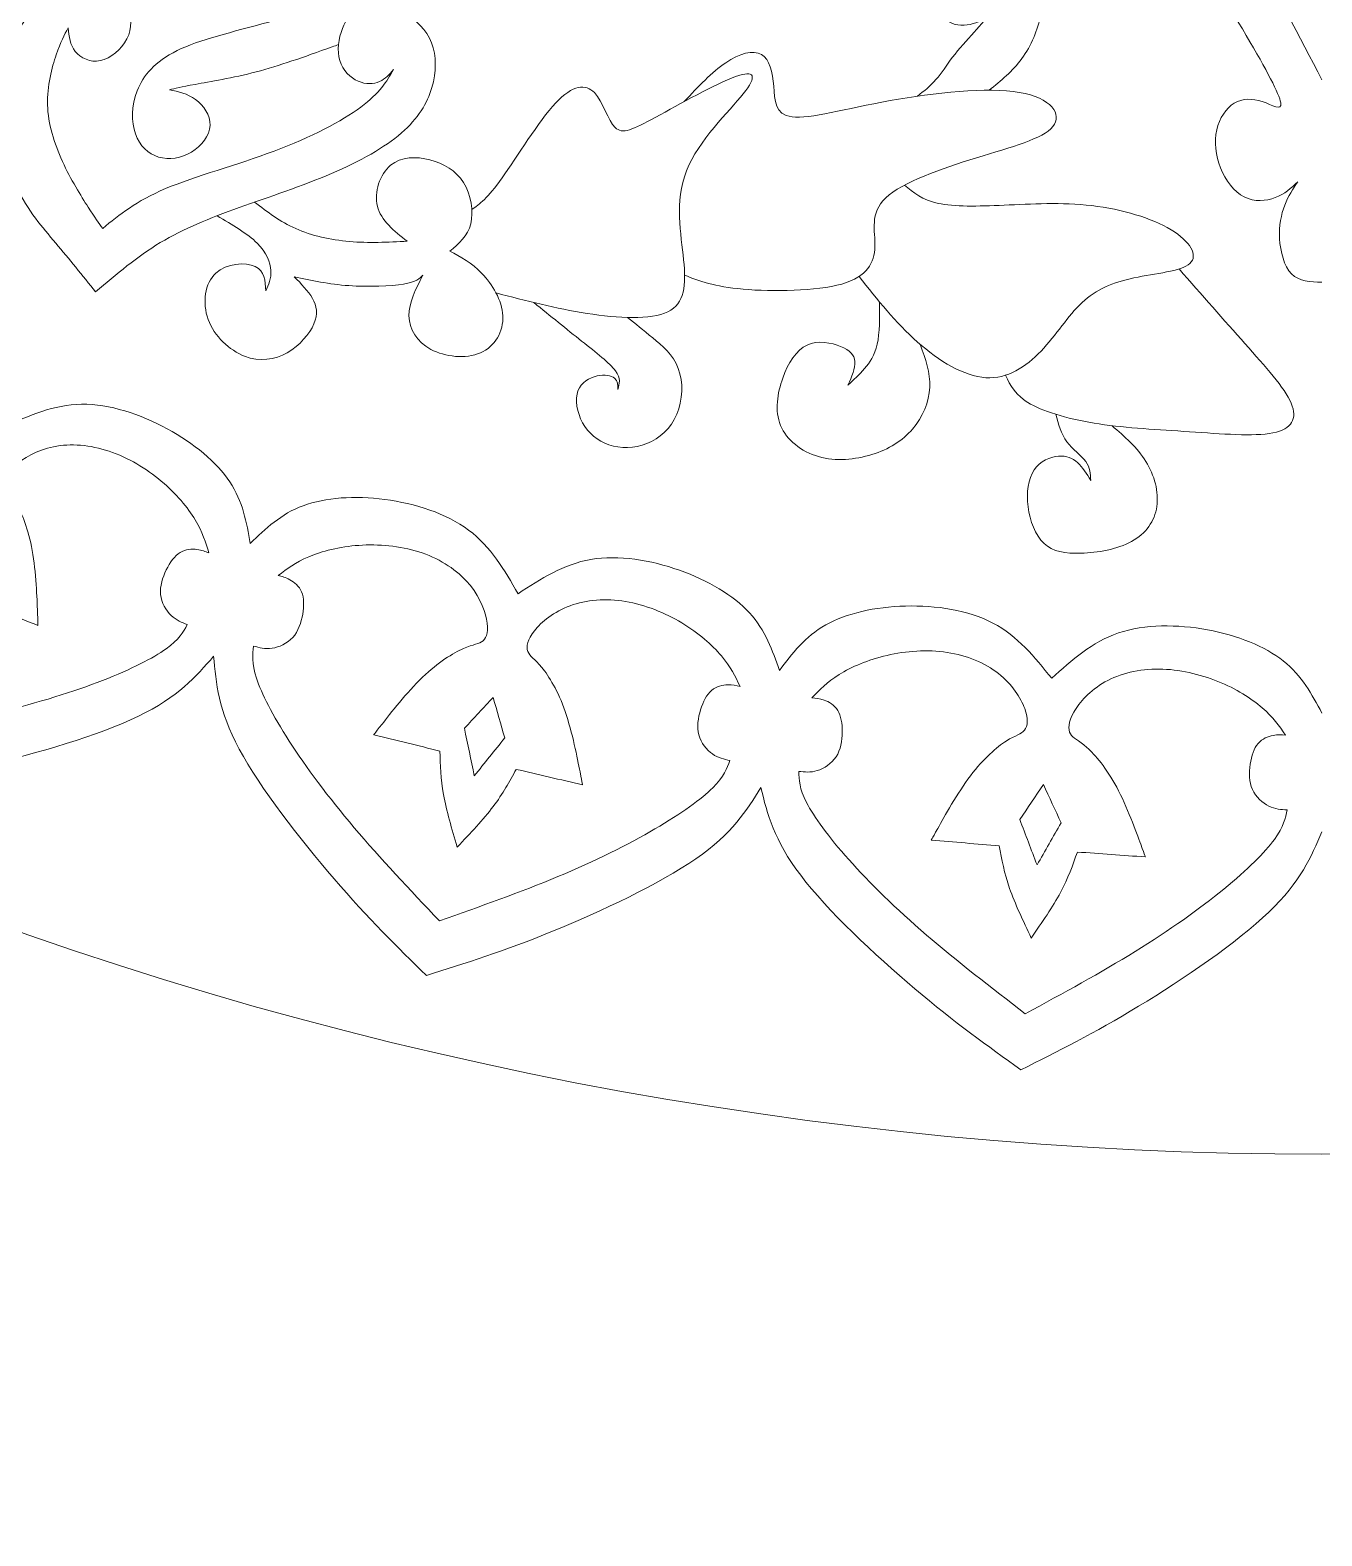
# Model space of a CAD drawing. Header units: millimetres. Extents: x -49.7 to 16.7, y -35.8 to 30.6.
# Drawn here: x -26.46 to -16.46, y -35.79 to -24.14 of the extents above; entities that cross this region are included whole.
import ezdxf

# ---------------------------------------------------------------- set-up
doc = ezdxf.new("R2010")
doc.units = ezdxf.units.MM
doc.header["$MEASUREMENT"] = 0
doc.layers.add('Layer 1', color=7, linetype='Continuous')

msp = doc.modelspace()

# ---------------------------------------------------------------- linework, layer by layer
at = {"layer": 'Layer 1', "lineweight": 9}
for points, knots in [([(4.9302, 18.8028), (-6.8815, 30.6145), (-26.0394, 30.6145), (-37.8511, 18.8028), (-37.8511, 18.8028), (-49.6628, 6.991), (-49.6628, -12.1668), (-37.8511, -23.9785), (-37.8511, -23.9785), (-26.0394, -35.7903), (-6.8815, -35.7903), (4.9302, -23.9785), (4.9302, -23.9785), (16.7419, -12.1668), (16.7419, 6.991), (4.9302, 18.8028)], [0, 0, 0, 0, 0.2, 0.2, 0.2, 0.2, 0.4, 0.4, 0.4, 0.4, 0.6, 0.6, 0.6, 0.6, 1, 1, 1, 1]), ([(-16.4605, -24.5245), (-16.6324, -24.1886), (-16.8043, -23.8528), (-17.0984, -23.4292), (-17.0984, -23.4292), (-17.2579, -23.1994), (-17.4534, -22.9438), (-17.7087, -22.6669)], [0, 0, 0, 0, 0.3333333, 0.3333333, 0.3333333, 0.3333333, 1, 1, 1, 1]), ([(-16.4605, -26.0911), (-16.5484, -26.0874), (-16.6363, -26.084), (-16.6949, -26.0255), (-16.6949, -26.0255), (-16.7534, -25.9671), (-16.7827, -25.8539), (-16.7881, -25.7535), (-16.7881, -25.7535), (-16.7936, -25.6531), (-16.7754, -25.5654), (-16.748, -25.4942), (-16.748, -25.4942), (-16.7206, -25.423), (-16.6841, -25.3682), (-16.6476, -25.3134), (-16.6476, -25.3134), (-16.6987, -25.3609), (-16.7498, -25.4084), (-16.821, -25.4358), (-16.821, -25.4358), (-16.8922, -25.4632), (-16.9835, -25.4705), (-17.062, -25.4303), (-17.062, -25.4303), (-17.1406, -25.3901), (-17.2063, -25.3025), (-17.2446, -25.2058), (-17.2446, -25.2058), (-17.283, -25.1089), (-17.2939, -25.0031), (-17.2739, -24.9118), (-17.2739, -24.9118), (-17.2537, -24.8205), (-17.2026, -24.7438), (-17.1387, -24.7055), (-17.1387, -24.7055), (-17.0748, -24.6671), (-16.9981, -24.6671), (-16.9214, -24.6927), (-16.9214, -24.6927), (-16.8447, -24.7182), (-16.7681, -24.7694), (-16.779, -24.7018), (-16.779, -24.7018), (-16.79, -24.6342), (-16.8886, -24.448), (-17.0456, -24.1814), (-17.0456, -24.1814), (-17.2026, -23.9148), (-17.4181, -23.5679), (-17.65, -23.2484), (-17.65, -23.2484), (-17.7467, -23.1151), (-17.8463, -22.9865), (-17.9623, -22.8553)], [0, 0, 0, 0, 0.0666667, 0.0666667, 0.0666667, 0.0666667, 0.1333333, 0.1333333, 0.1333333, 0.1333333, 0.2, 0.2, 0.2, 0.2, 0.2666667, 0.2666667, 0.2666667, 0.2666667, 0.3333333, 0.3333333, 0.3333333, 0.3333333, 0.4, 0.4, 0.4, 0.4, 0.4666667, 0.4666667, 0.4666667, 0.4666667, 0.5333333, 0.5333333, 0.5333333, 0.5333333, 0.6, 0.6, 0.6, 0.6, 0.6666667, 0.6666667, 0.6666667, 0.6666667, 0.7333333, 0.7333333, 0.7333333, 0.7333333, 0.8, 0.8, 0.8, 0.8, 0.8666667, 0.8666667, 0.8666667, 0.8666667, 1, 1, 1, 1]), ([(-24.0709, -24.2519), (-24.0871, -24.2577), (-24.1032, -24.2634), (-24.119, -24.2691), (-24.119, -24.2691), (-24.3455, -24.3494), (-24.528, -24.4151), (-24.7088, -24.4626), (-24.7088, -24.4626), (-24.8896, -24.5101), (-25.0685, -24.5393), (-25.1798, -24.5594), (-25.1798, -24.5594), (-25.2913, -24.5795), (-25.3351, -24.5904), (-25.3789, -24.6014), (-25.3789, -24.6014), (-25.3095, -24.616), (-25.2401, -24.6306), (-25.178, -24.6762), (-25.178, -24.6762), (-25.116, -24.7219), (-25.0612, -24.7986), (-25.0649, -24.8771), (-25.0649, -24.8771), (-25.0685, -24.9556), (-25.1306, -25.0359), (-25.2091, -25.0834), (-25.2091, -25.0834), (-25.2876, -25.1309), (-25.3825, -25.1455), (-25.4629, -25.1218), (-25.4629, -25.1218), (-25.5432, -25.098), (-25.609, -25.0359), (-25.6418, -24.9428), (-25.6418, -24.9428), (-25.6747, -24.8497), (-25.6747, -24.7255), (-25.6291, -24.6087), (-25.6291, -24.6087), (-25.5834, -24.4918), (-25.4921, -24.3823), (-25.3205, -24.2983), (-25.3205, -24.2983), (-25.1488, -24.2143), (-24.8969, -24.1559), (-24.6102, -24.0774), (-24.6102, -24.0774), (-24.3235, -23.9988), (-24.0022, -23.9002), (-23.6954, -23.7395), (-23.6954, -23.7395), (-23.4525, -23.6122), (-23.2186, -23.446), (-23.0139, -23.2517)], [0, 0, 0, 0, 0.0666667, 0.0666667, 0.0666667, 0.0666667, 0.1333333, 0.1333333, 0.1333333, 0.1333333, 0.2, 0.2, 0.2, 0.2, 0.2666667, 0.2666667, 0.2666667, 0.2666667, 0.3333333, 0.3333333, 0.3333333, 0.3333333, 0.4, 0.4, 0.4, 0.4, 0.4666667, 0.4666667, 0.4666667, 0.4666667, 0.5333333, 0.5333333, 0.5333333, 0.5333333, 0.6, 0.6, 0.6, 0.6, 0.6666667, 0.6666667, 0.6666667, 0.6666667, 0.7333333, 0.7333333, 0.7333333, 0.7333333, 0.8, 0.8, 0.8, 0.8, 0.8666667, 0.8666667, 0.8666667, 0.8666667, 1, 1, 1, 1]), ([(-19.0361, -24.6049), (-18.9451, -24.5316), (-18.854, -24.4583), (-18.7821, -24.3598), (-18.7821, -24.3598), (-18.7102, -24.2612), (-18.6574, -24.1374), (-18.6374, -24.0209), (-18.6374, -24.0209), (-18.6173, -23.9044), (-18.6301, -23.7951), (-18.6856, -23.7068), (-18.6856, -23.7068), (-18.7411, -23.6185), (-18.8395, -23.5512), (-18.9314, -23.5248), (-18.9314, -23.5248), (-19.0233, -23.4983), (-19.1089, -23.5129), (-19.1936, -23.5475), (-19.1936, -23.5475), (-19.2782, -23.5821), (-19.362, -23.6367), (-19.4029, -23.715), (-19.4029, -23.715), (-19.4439, -23.7933), (-19.4421, -23.8953), (-19.4203, -23.9672), (-19.4203, -23.9672), (-19.3984, -24.039), (-19.3565, -24.081), (-19.2992, -24.0955), (-19.2992, -24.0955), (-19.2418, -24.1101), (-19.169, -24.0973), (-19.1171, -24.0746), (-19.1171, -24.0746), (-19.0652, -24.0518), (-19.0342, -24.019), (-19.0033, -23.9863), (-19.0033, -23.9863), (-19.0506, -24.0409), (-19.098, -24.0955), (-19.1526, -24.1565), (-19.1526, -24.1565), (-19.2072, -24.2175), (-19.2691, -24.2849), (-19.3183, -24.3486), (-19.3183, -24.3486), (-19.3674, -24.4123), (-19.4039, -24.4724), (-19.4471, -24.5221), (-19.4471, -24.5221), (-19.4903, -24.5719), (-19.5403, -24.6113), (-19.5903, -24.6508)], [0, 0, 0, 0, 0.0666667, 0.0666667, 0.0666667, 0.0666667, 0.1333333, 0.1333333, 0.1333333, 0.1333333, 0.2, 0.2, 0.2, 0.2, 0.2666667, 0.2666667, 0.2666667, 0.2666667, 0.3333333, 0.3333333, 0.3333333, 0.3333333, 0.4, 0.4, 0.4, 0.4, 0.4666667, 0.4666667, 0.4666667, 0.4666667, 0.5333333, 0.5333333, 0.5333333, 0.5333333, 0.6, 0.6, 0.6, 0.6, 0.6666667, 0.6666667, 0.6666667, 0.6666667, 0.7333333, 0.7333333, 0.7333333, 0.7333333, 0.8, 0.8, 0.8, 0.8, 0.8666667, 0.8666667, 0.8666667, 0.8666667, 1, 1, 1, 1]), ([(-25.896, -25.674), (-25.7668, -25.5684), (-25.6375, -25.4628), (-25.409, -25.3663), (-25.409, -25.3663), (-25.1806, -25.2698), (-24.8529, -25.1824), (-24.5688, -25.0759), (-24.5688, -25.0759), (-24.2848, -24.9694), (-24.0445, -24.8438), (-23.898, -24.7354), (-23.898, -24.7354), (-23.7514, -24.6271), (-23.6986, -24.5361), (-23.6458, -24.4451), (-23.6458, -24.4451), (-23.6767, -24.4815), (-23.7077, -24.5179), (-23.7532, -24.5379), (-23.7532, -24.5379), (-23.7987, -24.5579), (-23.8588, -24.5616), (-23.9189, -24.5352), (-23.9189, -24.5352), (-23.979, -24.5088), (-24.0391, -24.4523), (-24.0618, -24.3759), (-24.0618, -24.3759), (-24.0846, -24.2994), (-24.07, -24.2029), (-24.0409, -24.1283), (-24.0409, -24.1283), (-24.0118, -24.0537), (-23.968, -24.0008), (-23.8825, -23.9799), (-23.8825, -23.9799), (-23.7969, -23.959), (-23.6695, -23.9699), (-23.5675, -24.0145), (-23.5675, -24.0145), (-23.4656, -24.0591), (-23.3891, -24.1374), (-23.3509, -24.2384), (-23.3509, -24.2384), (-23.3126, -24.3394), (-23.3126, -24.4633), (-23.3481, -24.5843), (-23.3481, -24.5843), (-23.3837, -24.7054), (-23.4546, -24.8238), (-23.5839, -24.9357), (-23.5839, -24.9357), (-23.7132, -25.0477), (-23.9007, -25.1533), (-24.1246, -25.2488), (-24.1246, -25.2488), (-24.3485, -25.3444), (-24.6089, -25.43), (-24.8392, -25.5128), (-24.8392, -25.5128), (-25.0695, -25.5957), (-25.2698, -25.6758), (-25.45, -25.7841), (-25.45, -25.7841), (-25.6302, -25.8924), (-25.7905, -26.029), (-25.9507, -26.1655), (-25.9507, -26.1655), (-26.0526, -26.0381), (-26.1546, -25.9106), (-26.2592, -25.7869), (-26.2592, -25.7869), (-26.3639, -25.6631), (-26.4714, -25.5429), (-26.5642, -25.3499), (-26.5642, -25.3499), (-26.657, -25.1569), (-26.7353, -24.8911), (-26.7199, -24.6435), (-26.7199, -24.6435), (-26.7044, -24.3959), (-26.5952, -24.1665), (-26.455, -24.0154), (-26.455, -24.0154), (-26.3148, -23.8643), (-26.1437, -23.7915), (-26.0071, -23.7915), (-26.0071, -23.7915), (-25.8706, -23.7915), (-25.7686, -23.8643), (-25.7176, -23.9481), (-25.7176, -23.9481), (-25.6667, -24.0318), (-25.6667, -24.1265), (-25.7085, -24.2084), (-25.7085, -24.2084), (-25.7504, -24.2903), (-25.8342, -24.3595), (-25.9133, -24.3759), (-25.9133, -24.3759), (-25.9925, -24.3923), (-26.0672, -24.3558), (-26.1081, -24.3049), (-26.1081, -24.3049), (-26.1491, -24.2539), (-26.1564, -24.1884), (-26.1637, -24.1228), (-26.1637, -24.1228), (-26.1928, -24.1775), (-26.2219, -24.2321), (-26.2556, -24.3305), (-26.2556, -24.3305), (-26.2893, -24.429), (-26.3275, -24.5713), (-26.323, -24.7179), (-26.323, -24.7179), (-26.3184, -24.8644), (-26.2711, -25.0152), (-26.2074, -25.1552), (-26.2074, -25.1552), (-26.1437, -25.2953), (-26.0635, -25.4246), (-26.0089, -25.5092), (-26.0089, -25.5092), (-25.9543, -25.5938), (-25.9252, -25.6339), (-25.896, -25.674)], [0, 0, 0, 0, 0.030303, 0.030303, 0.030303, 0.030303, 0.0606061, 0.0606061, 0.0606061, 0.0606061, 0.0909091, 0.0909091, 0.0909091, 0.0909091, 0.1212121, 0.1212121, 0.1212121, 0.1212121, 0.1515152, 0.1515152, 0.1515152, 0.1515152, 0.1818182, 0.1818182, 0.1818182, 0.1818182, 0.2121212, 0.2121212, 0.2121212, 0.2121212, 0.2424242, 0.2424242, 0.2424242, 0.2424242, 0.2727273, 0.2727273, 0.2727273, 0.2727273, 0.3030303, 0.3030303, 0.3030303, 0.3030303, 0.3333333, 0.3333333, 0.3333333, 0.3333333, 0.3636364, 0.3636364, 0.3636364, 0.3636364, 0.3939394, 0.3939394, 0.3939394, 0.3939394, 0.4242424, 0.4242424, 0.4242424, 0.4242424, 0.4545455, 0.4545455, 0.4545455, 0.4545455, 0.4848485, 0.4848485, 0.4848485, 0.4848485, 0.5151515, 0.5151515, 0.5151515, 0.5151515, 0.5454545, 0.5454545, 0.5454545, 0.5454545, 0.5757576, 0.5757576, 0.5757576, 0.5757576, 0.6060606, 0.6060606, 0.6060606, 0.6060606, 0.6363636, 0.6363636, 0.6363636, 0.6363636, 0.6666667, 0.6666667, 0.6666667, 0.6666667, 0.6969697, 0.6969697, 0.6969697, 0.6969697, 0.7272727, 0.7272727, 0.7272727, 0.7272727, 0.7575758, 0.7575758, 0.7575758, 0.7575758, 0.7878788, 0.7878788, 0.7878788, 0.7878788, 0.8181818, 0.8181818, 0.8181818, 0.8181818, 0.8484848, 0.8484848, 0.8484848, 0.8484848, 0.8787879, 0.8787879, 0.8787879, 0.8787879, 0.9090909, 0.9090909, 0.9090909, 0.9090909, 0.9393939, 0.9393939, 0.9393939, 0.9393939, 1, 1, 1, 1]), ([(-21.3925, -26.0365), (-21.2789, -26.0803), (-21.1652, -26.1242), (-20.9386, -26.1442), (-20.9386, -26.1442), (-20.712, -26.1643), (-20.3723, -26.1607), (-20.1752, -26.1041), (-20.1752, -26.1041), (-19.978, -26.0475), (-19.9232, -25.9379), (-19.9195, -25.8156), (-19.9195, -25.8156), (-19.9159, -25.6932), (-19.9634, -25.5581), (-19.8355, -25.4376), (-19.8355, -25.4376), (-19.7077, -25.3171), (-19.4046, -25.2112), (-19.1326, -25.1272), (-19.1326, -25.1272), (-18.8605, -25.0432), (-18.6195, -24.9812), (-18.5428, -24.8862), (-18.5428, -24.8862), (-18.4661, -24.7913), (-18.5538, -24.6634), (-18.8021, -24.6215), (-18.8021, -24.6215), (-19.0504, -24.5795), (-19.4594, -24.6233), (-19.8027, -24.6853), (-19.8027, -24.6853), (-20.1459, -24.7474), (-20.4235, -24.8278), (-20.5604, -24.8113), (-20.5604, -24.8113), (-20.6974, -24.7949), (-20.6937, -24.6817), (-20.7028, -24.574), (-20.7028, -24.574), (-20.712, -24.4662), (-20.7339, -24.364), (-20.7977, -24.3275), (-20.7977, -24.3275), (-20.8617, -24.291), (-20.9676, -24.3202), (-21.0741, -24.392), (-21.0741, -24.392), (-21.1807, -24.4638), (-21.288, -24.5782), (-21.3952, -24.6926)], [0, 0, 0, 0, 0.0714286, 0.0714286, 0.0714286, 0.0714286, 0.1428571, 0.1428571, 0.1428571, 0.1428571, 0.2142857, 0.2142857, 0.2142857, 0.2142857, 0.2857143, 0.2857143, 0.2857143, 0.2857143, 0.3571429, 0.3571429, 0.3571429, 0.3571429, 0.4285714, 0.4285714, 0.4285714, 0.4285714, 0.5, 0.5, 0.5, 0.5, 0.5714286, 0.5714286, 0.5714286, 0.5714286, 0.6428571, 0.6428571, 0.6428571, 0.6428571, 0.7142857, 0.7142857, 0.7142857, 0.7142857, 0.7857143, 0.7857143, 0.7857143, 0.7857143, 0.8571429, 0.8571429, 0.8571429, 0.8571429, 1, 1, 1, 1]), ([(-22.852, -26.1728), (-22.6207, -26.2333), (-22.3894, -26.2937), (-22.1477, -26.3313), (-22.1477, -26.3313), (-21.9061, -26.3688), (-21.6541, -26.3834), (-21.5227, -26.3195), (-21.5227, -26.3195), (-21.3912, -26.2556), (-21.3802, -26.1132), (-21.4003, -25.916), (-21.4003, -25.916), (-21.4204, -25.7188), (-21.4715, -25.4668), (-21.3784, -25.2295), (-21.3784, -25.2295), (-21.2853, -24.9921), (-21.0479, -24.7694), (-20.9384, -24.6324), (-20.9384, -24.6324), (-20.8288, -24.4955), (-20.8471, -24.4443), (-20.9986, -24.4991), (-20.9986, -24.4991), (-21.1502, -24.5539), (-21.435, -24.7146), (-21.6158, -24.8132), (-21.6158, -24.8132), (-21.7965, -24.9118), (-21.8732, -24.9483), (-21.9298, -24.8935), (-21.9298, -24.8935), (-21.9864, -24.8387), (-22.0229, -24.6927), (-22.0905, -24.6233), (-22.0905, -24.6233), (-22.1581, -24.5539), (-22.2566, -24.5612), (-22.3899, -24.7036), (-22.3899, -24.7036), (-22.5232, -24.846), (-22.6912, -25.1236), (-22.8051, -25.2835), (-22.8051, -25.2835), (-22.9191, -25.4434), (-22.9789, -25.4858), (-23.0388, -25.5281)], [0, 0, 0, 0, 0.0769231, 0.0769231, 0.0769231, 0.0769231, 0.1538462, 0.1538462, 0.1538462, 0.1538462, 0.2307692, 0.2307692, 0.2307692, 0.2307692, 0.3076923, 0.3076923, 0.3076923, 0.3076923, 0.3846154, 0.3846154, 0.3846154, 0.3846154, 0.4615385, 0.4615385, 0.4615385, 0.4615385, 0.5384615, 0.5384615, 0.5384615, 0.5384615, 0.6153846, 0.6153846, 0.6153846, 0.6153846, 0.6923077, 0.6923077, 0.6923077, 0.6923077, 0.7692308, 0.7692308, 0.7692308, 0.7692308, 0.8461538, 0.8461538, 0.8461538, 0.8461538, 1, 1, 1, 1]), ([(-25.0106, -25.5765), (-24.8924, -25.6459), (-24.7741, -25.7152), (-24.7004, -25.7882), (-24.7004, -25.7882), (-24.6266, -25.8612), (-24.5974, -25.9379), (-24.5938, -26), (-24.5938, -26), (-24.5901, -26.0621), (-24.612, -26.1096), (-24.6339, -26.157), (-24.6339, -26.157), (-24.6376, -26.0803), (-24.6412, -26.0036), (-24.7161, -25.969), (-24.7161, -25.969), (-24.791, -25.9343), (-24.937, -25.9416), (-25.021, -26.02), (-25.021, -26.02), (-25.105, -26.0986), (-25.1269, -26.2483), (-25.0795, -26.3779), (-25.0795, -26.3779), (-25.032, -26.5076), (-24.9151, -26.6171), (-24.7983, -26.6628), (-24.7983, -26.6628), (-24.6814, -26.7084), (-24.5646, -26.6902), (-24.4678, -26.6354), (-24.4678, -26.6354), (-24.371, -26.5806), (-24.2943, -26.4893), (-24.2614, -26.4126), (-24.2614, -26.4126), (-24.2286, -26.336), (-24.2395, -26.2739), (-24.2724, -26.2154), (-24.2724, -26.2154), (-24.3053, -26.157), (-24.3601, -26.1022), (-24.4148, -26.0475), (-24.4148, -26.0475), (-24.2797, -26.0767), (-24.1446, -26.1059), (-23.9912, -26.1169), (-23.9912, -26.1169), (-23.8378, -26.1278), (-23.6662, -26.1205), (-23.5676, -26.1041), (-23.5676, -26.1041), (-23.469, -26.0876), (-23.4435, -26.0621), (-23.4179, -26.0365), (-23.4179, -26.0365), (-23.4727, -26.1424), (-23.5275, -26.2483), (-23.5256, -26.3506), (-23.5256, -26.3506), (-23.5238, -26.4528), (-23.4654, -26.5514), (-23.3558, -26.6098), (-23.3558, -26.6098), (-23.2463, -26.6682), (-23.0856, -26.6865), (-22.9724, -26.6372), (-22.9724, -26.6372), (-22.8592, -26.5879), (-22.7935, -26.4711), (-22.7989, -26.3506), (-22.7989, -26.3506), (-22.8044, -26.23), (-22.8811, -26.1059), (-22.9614, -26.0219), (-22.9614, -26.0219), (-23.0418, -25.9379), (-23.1258, -25.8941), (-23.2098, -25.8503), (-23.2098, -25.8503), (-23.1404, -25.7918), (-23.071, -25.7334), (-23.0473, -25.6385), (-23.0473, -25.6385), (-23.0235, -25.5435), (-23.0454, -25.4121), (-23.1039, -25.3189), (-23.1039, -25.3189), (-23.1623, -25.2258), (-23.2572, -25.171), (-23.3631, -25.1437), (-23.3631, -25.1437), (-23.469, -25.1163), (-23.5859, -25.1163), (-23.668, -25.1856), (-23.668, -25.1856), (-23.7502, -25.255), (-23.7977, -25.3938), (-23.7703, -25.5033), (-23.7703, -25.5033), (-23.7429, -25.6129), (-23.6407, -25.6932), (-23.5384, -25.7736), (-23.5384, -25.7736), (-23.6881, -25.7809), (-23.8378, -25.7882), (-23.9858, -25.7754), (-23.9858, -25.7754), (-24.1337, -25.7626), (-24.2797, -25.7297), (-24.4018, -25.6756), (-24.4018, -25.6756), (-24.5239, -25.6215), (-24.6221, -25.546), (-24.7203, -25.4706)], [0, 0, 0, 0, 0.0333333, 0.0333333, 0.0333333, 0.0333333, 0.0666667, 0.0666667, 0.0666667, 0.0666667, 0.1, 0.1, 0.1, 0.1, 0.1333333, 0.1333333, 0.1333333, 0.1333333, 0.1666667, 0.1666667, 0.1666667, 0.1666667, 0.2, 0.2, 0.2, 0.2, 0.2333333, 0.2333333, 0.2333333, 0.2333333, 0.2666667, 0.2666667, 0.2666667, 0.2666667, 0.3, 0.3, 0.3, 0.3, 0.3333333, 0.3333333, 0.3333333, 0.3333333, 0.3666667, 0.3666667, 0.3666667, 0.3666667, 0.4, 0.4, 0.4, 0.4, 0.4333333, 0.4333333, 0.4333333, 0.4333333, 0.4666667, 0.4666667, 0.4666667, 0.4666667, 0.5, 0.5, 0.5, 0.5, 0.5333333, 0.5333333, 0.5333333, 0.5333333, 0.5666667, 0.5666667, 0.5666667, 0.5666667, 0.6, 0.6, 0.6, 0.6, 0.6333333, 0.6333333, 0.6333333, 0.6333333, 0.6666667, 0.6666667, 0.6666667, 0.6666667, 0.7, 0.7, 0.7, 0.7, 0.7333333, 0.7333333, 0.7333333, 0.7333333, 0.7666667, 0.7666667, 0.7666667, 0.7666667, 0.8, 0.8, 0.8, 0.8, 0.8333333, 0.8333333, 0.8333333, 0.8333333, 0.8666667, 0.8666667, 0.8666667, 0.8666667, 0.9, 0.9, 0.9, 0.9, 0.9333333, 0.9333333, 0.9333333, 0.9333333, 1, 1, 1, 1]), ([(-20.0421, -26.0457), (-19.9002, -26.2252), (-19.7583, -26.4047), (-19.5906, -26.5529), (-19.5906, -26.5529), (-19.4229, -26.7011), (-19.2293, -26.818), (-19.0614, -26.8289), (-19.0614, -26.8289), (-18.8934, -26.8399), (-18.751, -26.745), (-18.6341, -26.6226), (-18.6341, -26.6226), (-18.5172, -26.5003), (-18.426, -26.3506), (-18.3164, -26.2483), (-18.3164, -26.2483), (-18.2069, -26.1461), (-18.079, -26.0913), (-17.9147, -26.0566), (-17.9147, -26.0566), (-17.7504, -26.0219), (-17.5495, -26.0073), (-17.482, -25.9452), (-17.482, -25.9452), (-17.4144, -25.8831), (-17.4801, -25.7736), (-17.628, -25.6841), (-17.628, -25.6841), (-17.776, -25.5946), (-18.006, -25.5252), (-18.2397, -25.4979), (-18.2397, -25.4979), (-18.4734, -25.4705), (-18.7108, -25.4851), (-18.919, -25.4942), (-18.919, -25.4942), (-19.1271, -25.5033), (-19.306, -25.507), (-19.4298, -25.4803), (-19.4298, -25.4803), (-19.5536, -25.4537), (-19.6222, -25.3966), (-19.6908, -25.3397)], [0, 0, 0, 0, 0.0833333, 0.0833333, 0.0833333, 0.0833333, 0.1666667, 0.1666667, 0.1666667, 0.1666667, 0.25, 0.25, 0.25, 0.25, 0.3333333, 0.3333333, 0.3333333, 0.3333333, 0.4166667, 0.4166667, 0.4166667, 0.4166667, 0.5, 0.5, 0.5, 0.5, 0.5833333, 0.5833333, 0.5833333, 0.5833333, 0.6666667, 0.6666667, 0.6666667, 0.6666667, 0.75, 0.75, 0.75, 0.75, 0.8333333, 0.8333333, 0.8333333, 0.8333333, 1, 1, 1, 1]), ([(-18.9092, -26.8099), (-18.8711, -26.8881), (-18.8329, -26.9662), (-18.7153, -27.0327), (-18.7153, -27.0327), (-18.5976, -27.0992), (-18.4004, -27.1539), (-18.1831, -27.1868), (-18.1831, -27.1868), (-17.9658, -27.2197), (-17.7285, -27.2306), (-17.4838, -27.2471), (-17.4838, -27.2471), (-17.2391, -27.2635), (-16.9872, -27.2854), (-16.8393, -27.2562), (-16.8393, -27.2562), (-16.6914, -27.227), (-16.6476, -27.1466), (-16.6987, -27.0261), (-16.6987, -27.0261), (-16.7498, -26.9056), (-16.8959, -26.745), (-17.0562, -26.5652), (-17.0562, -26.5652), (-17.2166, -26.3854), (-17.3913, -26.1864), (-17.566, -25.9875)], [0, 0, 0, 0, 0.125, 0.125, 0.125, 0.125, 0.25, 0.25, 0.25, 0.25, 0.375, 0.375, 0.375, 0.375, 0.5, 0.5, 0.5, 0.5, 0.625, 0.625, 0.625, 0.625, 0.75, 0.75, 0.75, 0.75, 1, 1, 1, 1]), ([(-22.5589, -26.2475), (-22.4315, -26.3512), (-22.304, -26.455), (-22.1894, -26.546), (-22.1894, -26.546), (-22.0746, -26.637), (-21.9727, -26.7154), (-21.9281, -26.7754), (-21.9281, -26.7754), (-21.8835, -26.8355), (-21.8962, -26.8774), (-21.909, -26.9192), (-21.909, -26.9192), (-21.909, -26.8865), (-21.909, -26.8537), (-21.9344, -26.8328), (-21.9344, -26.8328), (-21.9599, -26.8118), (-22.0109, -26.8027), (-22.0692, -26.8154), (-22.0692, -26.8154), (-22.1274, -26.8282), (-22.193, -26.8628), (-22.2176, -26.9302), (-22.2176, -26.9302), (-22.2421, -26.9975), (-22.2258, -27.0977), (-22.182, -27.1778), (-22.182, -27.1778), (-22.1384, -27.2579), (-22.0673, -27.3179), (-21.9782, -27.348), (-21.9782, -27.348), (-21.889, -27.378), (-21.7815, -27.378), (-21.6841, -27.3389), (-21.6841, -27.3389), (-21.5867, -27.2998), (-21.4993, -27.2214), (-21.4529, -27.1122), (-21.4529, -27.1122), (-21.4065, -27.003), (-21.401, -26.8628), (-21.4411, -26.7572), (-21.4411, -26.7572), (-21.4811, -26.6516), (-21.5667, -26.5806), (-21.6396, -26.5207), (-21.6396, -26.5207), (-21.7126, -26.4607), (-21.7729, -26.4117), (-21.8332, -26.3628)], [0, 0, 0, 0, 0.0714286, 0.0714286, 0.0714286, 0.0714286, 0.1428571, 0.1428571, 0.1428571, 0.1428571, 0.2142857, 0.2142857, 0.2142857, 0.2142857, 0.2857143, 0.2857143, 0.2857143, 0.2857143, 0.3571429, 0.3571429, 0.3571429, 0.3571429, 0.4285714, 0.4285714, 0.4285714, 0.4285714, 0.5, 0.5, 0.5, 0.5, 0.5714286, 0.5714286, 0.5714286, 0.5714286, 0.6428571, 0.6428571, 0.6428571, 0.6428571, 0.7142857, 0.7142857, 0.7142857, 0.7142857, 0.7857143, 0.7857143, 0.7857143, 0.7857143, 0.8571429, 0.8571429, 0.8571429, 0.8571429, 1, 1, 1, 1]), ([(-19.5671, -26.5764), (-19.5285, -26.6834), (-19.4898, -26.7904), (-19.4951, -26.9031), (-19.4951, -26.9031), (-19.5003, -27.0157), (-19.5495, -27.1341), (-19.6278, -27.226), (-19.6278, -27.226), (-19.706, -27.3179), (-19.8135, -27.3835), (-19.9427, -27.4235), (-19.9427, -27.4235), (-20.072, -27.4636), (-20.2231, -27.4782), (-20.356, -27.4399), (-20.356, -27.4399), (-20.4889, -27.4017), (-20.6036, -27.3106), (-20.65, -27.1978), (-20.65, -27.1978), (-20.6965, -27.0849), (-20.6746, -26.9502), (-20.6328, -26.8328), (-20.6328, -26.8328), (-20.5909, -26.7154), (-20.529, -26.6152), (-20.4452, -26.5761), (-20.4452, -26.5761), (-20.3615, -26.5369), (-20.2559, -26.5588), (-20.1849, -26.5879), (-20.1849, -26.5879), (-20.1139, -26.617), (-20.0775, -26.6535), (-20.0738, -26.7044), (-20.0738, -26.7044), (-20.0702, -26.7554), (-20.0993, -26.8209), (-20.1284, -26.8865), (-20.1284, -26.8865), (-20.0848, -26.8464), (-20.041, -26.8063), (-20.0001, -26.759), (-20.0001, -26.759), (-19.9591, -26.7117), (-19.9209, -26.6571), (-19.9019, -26.57), (-19.9019, -26.57), (-19.8828, -26.4828), (-19.8831, -26.3631), (-19.8832, -26.2434)], [0, 0, 0, 0, 0.0714286, 0.0714286, 0.0714286, 0.0714286, 0.1428571, 0.1428571, 0.1428571, 0.1428571, 0.2142857, 0.2142857, 0.2142857, 0.2142857, 0.2857143, 0.2857143, 0.2857143, 0.2857143, 0.3571429, 0.3571429, 0.3571429, 0.3571429, 0.4285714, 0.4285714, 0.4285714, 0.4285714, 0.5, 0.5, 0.5, 0.5, 0.5714286, 0.5714286, 0.5714286, 0.5714286, 0.6428571, 0.6428571, 0.6428571, 0.6428571, 0.7142857, 0.7142857, 0.7142857, 0.7142857, 0.7857143, 0.7857143, 0.7857143, 0.7857143, 0.8571429, 0.8571429, 0.8571429, 0.8571429, 1, 1, 1, 1]), ([(-24.7535, -28.1107), (-24.7823, -27.9493), (-24.8111, -27.7879), (-24.9129, -27.6347), (-24.9129, -27.6347), (-25.0147, -27.4816), (-25.1894, -27.3366), (-25.3967, -27.2241), (-25.3967, -27.2241), (-25.604, -27.1116), (-25.8438, -27.0315), (-26.0595, -27.0343), (-26.0595, -27.0343), (-26.2752, -27.0371), (-26.4671, -27.1229), (-26.6588, -27.2086)], [0, 0, 0, 0, 0.2, 0.2, 0.2, 0.2, 0.4, 0.4, 0.4, 0.4, 0.6, 0.6, 0.6, 0.6, 1, 1, 1, 1]), ([(-18.0854, -27.2001), (-17.9872, -27.2849), (-17.889, -27.3697), (-17.8226, -27.4767), (-17.8226, -27.4767), (-17.7562, -27.5837), (-17.7216, -27.713), (-17.738, -27.8259), (-17.738, -27.8259), (-17.7544, -27.9388), (-17.8218, -28.0353), (-17.9328, -28.0963), (-17.9328, -28.0963), (-18.0439, -28.1572), (-18.1986, -28.1827), (-18.3233, -28.1873), (-18.3233, -28.1873), (-18.448, -28.1918), (-18.5427, -28.1754), (-18.6109, -28.1118), (-18.6109, -28.1118), (-18.6792, -28.048), (-18.7211, -27.9369), (-18.7348, -27.8277), (-18.7348, -27.8277), (-18.7484, -27.7185), (-18.7338, -27.611), (-18.6875, -27.5419), (-18.6875, -27.5419), (-18.641, -27.4727), (-18.5627, -27.4417), (-18.4999, -27.4363), (-18.4999, -27.4363), (-18.4371, -27.4308), (-18.3898, -27.4509), (-18.3506, -27.4863), (-18.3506, -27.4863), (-18.3115, -27.5218), (-18.2805, -27.5729), (-18.2496, -27.6238), (-18.2496, -27.6238), (-18.2514, -27.5747), (-18.2533, -27.5255), (-18.2878, -27.4782), (-18.2878, -27.4782), (-18.3224, -27.4308), (-18.3898, -27.3853), (-18.434, -27.3246), (-18.434, -27.3246), (-18.4782, -27.264), (-18.4992, -27.1881), (-18.5203, -27.1123)], [0, 0, 0, 0, 0.0714286, 0.0714286, 0.0714286, 0.0714286, 0.1428571, 0.1428571, 0.1428571, 0.1428571, 0.2142857, 0.2142857, 0.2142857, 0.2142857, 0.2857143, 0.2857143, 0.2857143, 0.2857143, 0.3571429, 0.3571429, 0.3571429, 0.3571429, 0.4285714, 0.4285714, 0.4285714, 0.4285714, 0.5, 0.5, 0.5, 0.5, 0.5714286, 0.5714286, 0.5714286, 0.5714286, 0.6428571, 0.6428571, 0.6428571, 0.6428571, 0.7142857, 0.7142857, 0.7142857, 0.7142857, 0.7857143, 0.7857143, 0.7857143, 0.7857143, 0.8571429, 0.8571429, 0.8571429, 0.8571429, 1, 1, 1, 1]), ([(-27.655, -29.6137), (-27.3273, -29.5528), (-26.9994, -29.4918), (-26.6974, -29.4182), (-26.6974, -29.4182), (-26.3954, -29.3444), (-26.119, -29.2579), (-25.8966, -29.1716), (-25.8966, -29.1716), (-25.6742, -29.0852), (-25.5055, -28.9989), (-25.4052, -28.9268), (-25.4052, -28.9268), (-25.305, -28.8548), (-25.2729, -28.7968), (-25.241, -28.739), (-25.241, -28.739), (-25.284, -28.7228), (-25.3271, -28.7066), (-25.3663, -28.6685), (-25.3663, -28.6685), (-25.4055, -28.6304), (-25.441, -28.5704), (-25.4477, -28.5065), (-25.4477, -28.5065), (-25.4544, -28.4426), (-25.4323, -28.3749), (-25.4034, -28.316), (-25.4034, -28.316), (-25.3743, -28.2571), (-25.3383, -28.2071), (-25.2959, -28.1813), (-25.2959, -28.1813), (-25.2534, -28.1554), (-25.2045, -28.1537), (-25.1665, -28.1583), (-25.1665, -28.1583), (-25.1285, -28.163), (-25.1013, -28.174), (-25.0741, -28.185), (-25.0741, -28.185), (-25.0985, -28.1044), (-25.1228, -28.0238), (-25.1799, -27.9292), (-25.1799, -27.9292), (-25.237, -27.8346), (-25.327, -27.726), (-25.4426, -27.629), (-25.4426, -27.629), (-25.5582, -27.5319), (-25.6996, -27.4463), (-25.8463, -27.3976), (-25.8463, -27.3976), (-25.9929, -27.3488), (-26.145, -27.3368), (-26.2754, -27.3628), (-26.2754, -27.3628), (-26.4057, -27.3887), (-26.5143, -27.4526), (-26.5784, -27.5111), (-26.5784, -27.5111), (-26.6424, -27.5697), (-26.6619, -27.6228), (-26.6537, -27.6618), (-26.6537, -27.6618), (-26.6455, -27.7009), (-26.6096, -27.7257), (-26.5658, -27.8005), (-26.5658, -27.8005), (-26.5221, -27.8754), (-26.4704, -28.0002), (-26.4409, -28.1662), (-26.4409, -28.1662), (-26.4113, -28.3322), (-26.404, -28.5396), (-26.4003, -28.6432), (-26.4003, -28.6432), (-26.3967, -28.7468), (-26.3967, -28.7468), (-26.3967, -28.7468), (-26.3967, -28.7468), (-26.5597, -28.6806), (-26.7227, -28.6145), (-26.8857, -28.5483), (-26.8857, -28.5483), (-26.9506, -28.633), (-27.0154, -28.7177), (-27.1062, -28.8047), (-27.1062, -28.8047), (-27.1969, -28.8918), (-27.3135, -28.9812), (-27.4301, -29.0706)], [0, 0, 0, 0, 0.0416667, 0.0416667, 0.0416667, 0.0416667, 0.0833333, 0.0833333, 0.0833333, 0.0833333, 0.125, 0.125, 0.125, 0.125, 0.1666667, 0.1666667, 0.1666667, 0.1666667, 0.2083333, 0.2083333, 0.2083333, 0.2083333, 0.25, 0.25, 0.25, 0.25, 0.2916667, 0.2916667, 0.2916667, 0.2916667, 0.3333333, 0.3333333, 0.3333333, 0.3333333, 0.375, 0.375, 0.375, 0.375, 0.4166667, 0.4166667, 0.4166667, 0.4166667, 0.4583333, 0.4583333, 0.4583333, 0.4583333, 0.5, 0.5, 0.5, 0.5, 0.5416667, 0.5416667, 0.5416667, 0.5416667, 0.5833333, 0.5833333, 0.5833333, 0.5833333, 0.625, 0.625, 0.625, 0.625, 0.6666667, 0.6666667, 0.6666667, 0.6666667, 0.7083333, 0.7083333, 0.7083333, 0.7083333, 0.75, 0.75, 0.75, 0.75, 0.7916667, 0.7916667, 0.7916667, 0.7916667, 0.8333333, 0.8333333, 0.8333333, 0.8333333, 0.875, 0.875, 0.875, 0.875, 0.9166667, 0.9166667, 0.9166667, 0.9166667, 1, 1, 1, 1]), ([(-24.7534, -28.1107), (-24.6352, -27.9971), (-24.517, -27.8834), (-24.3446, -27.8193), (-24.3446, -27.8193), (-24.1723, -27.7553), (-23.9457, -27.7407), (-23.7119, -27.7716), (-23.7119, -27.7716), (-23.4781, -27.8024), (-23.237, -27.8785), (-23.0642, -28.0075), (-23.0642, -28.0075), (-22.8912, -28.1366), (-22.7864, -28.3188), (-22.6817, -28.5008)], [0, 0, 0, 0, 0.2, 0.2, 0.2, 0.2, 0.4, 0.4, 0.4, 0.4, 0.6, 0.6, 0.6, 0.6, 1, 1, 1, 1]), ([(-23.2894, -31.0322), (-23.5188, -30.7902), (-23.7482, -30.5482), (-23.9493, -30.3111), (-23.9493, -30.3111), (-24.1503, -30.0739), (-24.323, -29.8415), (-24.4522, -29.6409), (-24.4522, -29.6409), (-24.5814, -29.4402), (-24.6671, -29.2713), (-24.7059, -29.1541), (-24.7059, -29.1541), (-24.7446, -29.0369), (-24.7365, -28.9712), (-24.7283, -28.9055), (-24.7283, -28.9055), (-24.684, -28.9177), (-24.6396, -28.93), (-24.5855, -28.9222), (-24.5855, -28.9222), (-24.5314, -28.9144), (-24.4674, -28.8867), (-24.4244, -28.839), (-24.4244, -28.839), (-24.3815, -28.7913), (-24.3595, -28.7235), (-24.3483, -28.6588), (-24.3483, -28.6588), (-24.3372, -28.5941), (-24.337, -28.5325), (-24.3561, -28.4866), (-24.3561, -28.4866), (-24.3752, -28.4407), (-24.4138, -28.4106), (-24.4472, -28.392), (-24.4472, -28.392), (-24.4807, -28.3734), (-24.5092, -28.3664), (-24.5377, -28.3593), (-24.5377, -28.3593), (-24.4706, -28.3084), (-24.4035, -28.2574), (-24.3017, -28.2145), (-24.3017, -28.2145), (-24.1999, -28.1716), (-24.0633, -28.1366), (-23.9128, -28.1261), (-23.9128, -28.1261), (-23.7622, -28.1155), (-23.5975, -28.1293), (-23.4502, -28.1761), (-23.4502, -28.1761), (-23.3028, -28.2229), (-23.1727, -28.3026), (-23.0826, -28.4002), (-23.0826, -28.4002), (-22.9924, -28.4978), (-22.942, -28.6133), (-22.9246, -28.6983), (-22.9246, -28.6983), (-22.9072, -28.7833), (-22.9227, -28.8378), (-22.9523, -28.8645), (-22.9523, -28.8645), (-22.9818, -28.8913), (-23.0255, -28.8903), (-23.1048, -28.9251), (-23.1048, -28.9251), (-23.1842, -28.9599), (-23.2994, -29.0305), (-23.4209, -29.1474), (-23.4209, -29.1474), (-23.5424, -29.2644), (-23.6702, -29.4278), (-23.734, -29.5095), (-23.734, -29.5095), (-23.7979, -29.5912), (-23.7979, -29.5912), (-23.7979, -29.5912), (-23.7979, -29.5912), (-23.6272, -29.6335), (-23.4564, -29.6758), (-23.2856, -29.7181), (-23.2856, -29.7181), (-23.2829, -29.8246), (-23.2802, -29.9313), (-23.258, -30.0551), (-23.258, -30.0551), (-23.2358, -30.1788), (-23.194, -30.3197), (-23.1522, -30.4606)], [0, 0, 0, 0, 0.0416667, 0.0416667, 0.0416667, 0.0416667, 0.0833333, 0.0833333, 0.0833333, 0.0833333, 0.125, 0.125, 0.125, 0.125, 0.1666667, 0.1666667, 0.1666667, 0.1666667, 0.2083333, 0.2083333, 0.2083333, 0.2083333, 0.25, 0.25, 0.25, 0.25, 0.2916667, 0.2916667, 0.2916667, 0.2916667, 0.3333333, 0.3333333, 0.3333333, 0.3333333, 0.375, 0.375, 0.375, 0.375, 0.4166667, 0.4166667, 0.4166667, 0.4166667, 0.4583333, 0.4583333, 0.4583333, 0.4583333, 0.5, 0.5, 0.5, 0.5, 0.5416667, 0.5416667, 0.5416667, 0.5416667, 0.5833333, 0.5833333, 0.5833333, 0.5833333, 0.625, 0.625, 0.625, 0.625, 0.6666667, 0.6666667, 0.6666667, 0.6666667, 0.7083333, 0.7083333, 0.7083333, 0.7083333, 0.75, 0.75, 0.75, 0.75, 0.7916667, 0.7916667, 0.7916667, 0.7916667, 0.8333333, 0.8333333, 0.8333333, 0.8333333, 0.875, 0.875, 0.875, 0.875, 0.9166667, 0.9166667, 0.9166667, 0.9166667, 1, 1, 1, 1]), ([(-20.6586, -29.0938), (-20.7124, -28.9389), (-20.7661, -28.7839), (-20.8906, -28.6486), (-20.8906, -28.6486), (-21.015, -28.5133), (-21.2103, -28.3974), (-21.4327, -28.3188), (-21.4327, -28.3188), (-21.6549, -28.2401), (-21.9043, -28.1984), (-22.1169, -28.235), (-22.1169, -28.235), (-22.3296, -28.2715), (-22.5057, -28.3862), (-22.6816, -28.5008)], [0, 0, 0, 0, 0.2, 0.2, 0.2, 0.2, 0.4, 0.4, 0.4, 0.4, 0.6, 0.6, 0.6, 0.6, 1, 1, 1, 1]), ([(-23.2894, -31.0322), (-22.9752, -30.9207), (-22.6609, -30.8093), (-22.3741, -30.6892), (-22.3741, -30.6892), (-22.0873, -30.5692), (-21.8279, -30.4405), (-21.6217, -30.3204), (-21.6217, -30.3204), (-21.4155, -30.2003), (-21.2624, -30.0887), (-21.1747, -30.0019), (-21.1747, -30.0019), (-21.087, -29.915), (-21.0643, -29.8527), (-21.0418, -29.7906), (-21.0418, -29.7906), (-21.0869, -29.7813), (-21.132, -29.7721), (-21.1766, -29.7406), (-21.1766, -29.7406), (-21.2213, -29.7091), (-21.2658, -29.6554), (-21.2824, -29.5933), (-21.2824, -29.5933), (-21.299, -29.5313), (-21.2878, -29.4609), (-21.2684, -29.3983), (-21.2684, -29.3983), (-21.249, -29.3355), (-21.2212, -29.2805), (-21.1833, -29.2483), (-21.1833, -29.2483), (-21.1454, -29.2161), (-21.0974, -29.2068), (-21.0591, -29.2054), (-21.0591, -29.2054), (-21.0208, -29.204), (-20.9923, -29.2107), (-20.9637, -29.2173), (-20.9637, -29.2173), (-21.0003, -29.1415), (-21.037, -29.0657), (-21.1082, -28.9812), (-21.1082, -28.9812), (-21.1794, -28.8968), (-21.2852, -28.8035), (-21.4146, -28.7258), (-21.4146, -28.7258), (-21.544, -28.648), (-21.6971, -28.5856), (-21.8495, -28.5604), (-21.8495, -28.5604), (-22.002, -28.5351), (-22.1541, -28.5471), (-22.2788, -28.5931), (-22.2788, -28.5931), (-22.4034, -28.6392), (-22.5008, -28.7193), (-22.5548, -28.7871), (-22.5548, -28.7871), (-22.6089, -28.8549), (-22.6199, -28.9105), (-22.6057, -28.9477), (-22.6057, -28.9477), (-22.5915, -28.985), (-22.5522, -29.0039), (-22.4972, -29.0709), (-22.4972, -29.0709), (-22.4423, -29.138), (-22.3717, -29.2532), (-22.3166, -29.4126), (-22.3166, -29.4126), (-22.2614, -29.5719), (-22.2218, -29.7756), (-22.2019, -29.8774), (-22.2019, -29.8774), (-22.1821, -29.9791), (-22.1821, -29.9791), (-22.1821, -29.9791), (-22.1821, -29.9791), (-22.3534, -29.9393), (-22.5248, -29.8994), (-22.6961, -29.8595), (-22.6961, -29.8595), (-22.747, -29.9533), (-22.7978, -30.0471), (-22.8738, -30.1473), (-22.8738, -30.1473), (-22.9498, -30.2475), (-23.0509, -30.3541), (-23.1521, -30.4606)], [0, 0, 0, 0, 0.0416667, 0.0416667, 0.0416667, 0.0416667, 0.0833333, 0.0833333, 0.0833333, 0.0833333, 0.125, 0.125, 0.125, 0.125, 0.1666667, 0.1666667, 0.1666667, 0.1666667, 0.2083333, 0.2083333, 0.2083333, 0.2083333, 0.25, 0.25, 0.25, 0.25, 0.2916667, 0.2916667, 0.2916667, 0.2916667, 0.3333333, 0.3333333, 0.3333333, 0.3333333, 0.375, 0.375, 0.375, 0.375, 0.4166667, 0.4166667, 0.4166667, 0.4166667, 0.4583333, 0.4583333, 0.4583333, 0.4583333, 0.5, 0.5, 0.5, 0.5, 0.5416667, 0.5416667, 0.5416667, 0.5416667, 0.5833333, 0.5833333, 0.5833333, 0.5833333, 0.625, 0.625, 0.625, 0.625, 0.6666667, 0.6666667, 0.6666667, 0.6666667, 0.7083333, 0.7083333, 0.7083333, 0.7083333, 0.75, 0.75, 0.75, 0.75, 0.7916667, 0.7916667, 0.7916667, 0.7916667, 0.8333333, 0.8333333, 0.8333333, 0.8333333, 0.875, 0.875, 0.875, 0.875, 0.9166667, 0.9166667, 0.9166667, 0.9166667, 1, 1, 1, 1]), ([(-20.6586, -29.0938), (-20.5597, -28.9631), (-20.4607, -28.8323), (-20.3004, -28.7421), (-20.3004, -28.7421), (-20.1403, -28.6518), (-19.9187, -28.602), (-19.683, -28.5959), (-19.683, -28.5959), (-19.4472, -28.5897), (-19.1972, -28.6272), (-19.0063, -28.7276), (-19.0063, -28.7276), (-18.8153, -28.8281), (-18.6833, -28.9916), (-18.5514, -29.155)], [0, 0, 0, 0, 0.2, 0.2, 0.2, 0.2, 0.4, 0.4, 0.4, 0.4, 0.6, 0.6, 0.6, 0.6, 1, 1, 1, 1]), ([(-16.4605, -29.4239), (-16.5378, -29.2794), (-16.615, -29.1349), (-16.7592, -29.0207), (-16.7592, -29.0207), (-16.9033, -28.9066), (-17.1143, -28.8227), (-17.3462, -28.7798), (-17.3462, -28.7798), (-17.5781, -28.7368), (-17.8309, -28.7347), (-18.0352, -28.8041), (-18.0352, -28.8041), (-18.2395, -28.8734), (-18.3954, -29.0142), (-18.5513, -29.155)], [0, 0, 0, 0, 0.2, 0.2, 0.2, 0.2, 0.4, 0.4, 0.4, 0.4, 0.6, 0.6, 0.6, 0.6, 1, 1, 1, 1]), ([(-27.8215, -30.0155), (-27.5106, -29.969), (-27.1997, -29.9225), (-26.8042, -29.8296), (-26.8042, -29.8296), (-26.4086, -29.7368), (-25.9284, -29.5975), (-25.6199, -29.4488), (-25.6199, -29.4488), (-25.3112, -29.3001), (-25.1741, -29.1418), (-25.0371, -28.9837)], [0, 0, 0, 0, 0.25, 0.25, 0.25, 0.25, 0.5, 0.5, 0.5, 0.5, 1, 1, 1, 1]), ([(-23.391, -31.4551), (-23.6152, -31.2347), (-23.8394, -31.0143), (-24.1047, -30.7067), (-24.1047, -30.7067), (-24.3702, -30.3991), (-24.6768, -30.0042), (-24.839, -29.7025), (-24.839, -29.7025), (-25.0012, -29.4008), (-25.0191, -29.1922), (-25.0371, -28.9837)], [0, 0, 0, 0, 0.25, 0.25, 0.25, 0.25, 0.5, 0.5, 0.5, 0.5, 1, 1, 1, 1]), ([(-18.7556, -31.7502), (-19.02, -31.5472), (-19.2845, -31.344), (-19.5201, -31.1412), (-19.5201, -31.1412), (-19.7558, -30.9385), (-19.9627, -30.7359), (-20.1217, -30.558), (-20.1217, -30.558), (-20.2807, -30.38), (-20.3918, -30.2266), (-20.4484, -30.1169), (-20.4484, -30.1169), (-20.505, -30.0072), (-20.5073, -29.941), (-20.5095, -29.8749), (-20.5095, -29.8749), (-20.4638, -29.88), (-20.418, -29.8851), (-20.3658, -29.869), (-20.3658, -29.869), (-20.3136, -29.8529), (-20.2547, -29.8155), (-20.2198, -29.7616), (-20.2198, -29.7616), (-20.1848, -29.7078), (-20.1737, -29.6374), (-20.1728, -29.5718), (-20.1728, -29.5718), (-20.1719, -29.5061), (-20.1813, -29.4452), (-20.2073, -29.4029), (-20.2073, -29.4029), (-20.2334, -29.3606), (-20.2762, -29.3368), (-20.3122, -29.3237), (-20.3122, -29.3237), (-20.3482, -29.3106), (-20.3774, -29.3081), (-20.4066, -29.3056), (-20.4066, -29.3056), (-20.3483, -29.2448), (-20.2901, -29.184), (-20.1963, -29.1257), (-20.1963, -29.1257), (-20.1024, -29.0673), (-19.973, -29.0114), (-19.8259, -28.9774), (-19.8259, -28.9774), (-19.6788, -28.9435), (-19.514, -28.9314), (-19.3612, -28.9545), (-19.3612, -28.9545), (-19.2083, -28.9777), (-19.0674, -29.036), (-18.9631, -29.1183), (-18.9631, -29.1183), (-18.8587, -29.2006), (-18.7909, -29.3069), (-18.7604, -29.3881), (-18.7604, -29.3881), (-18.73, -29.4693), (-18.7367, -29.5255), (-18.7617, -29.5565), (-18.7617, -29.5565), (-18.7867, -29.5876), (-18.83, -29.5935), (-18.9029, -29.6403), (-18.9029, -29.6403), (-18.9759, -29.687), (-19.0786, -29.7748), (-19.1803, -29.9093), (-19.1803, -29.9093), (-19.282, -30.0438), (-19.3826, -30.2252), (-19.433, -30.3159), (-19.433, -30.3159), (-19.4833, -30.4066), (-19.4833, -30.4066), (-19.4833, -30.4066), (-19.4833, -30.4066), (-19.308, -30.4216), (-19.1327, -30.4367), (-18.9574, -30.4517), (-18.9574, -30.4517), (-18.9381, -30.5566), (-18.9187, -30.6615), (-18.8774, -30.7803), (-18.8774, -30.7803), (-18.8361, -30.899), (-18.7728, -31.0316), (-18.7095, -31.1643)], [0, 0, 0, 0, 0.0416667, 0.0416667, 0.0416667, 0.0416667, 0.0833333, 0.0833333, 0.0833333, 0.0833333, 0.125, 0.125, 0.125, 0.125, 0.1666667, 0.1666667, 0.1666667, 0.1666667, 0.2083333, 0.2083333, 0.2083333, 0.2083333, 0.25, 0.25, 0.25, 0.25, 0.2916667, 0.2916667, 0.2916667, 0.2916667, 0.3333333, 0.3333333, 0.3333333, 0.3333333, 0.375, 0.375, 0.375, 0.375, 0.4166667, 0.4166667, 0.4166667, 0.4166667, 0.4583333, 0.4583333, 0.4583333, 0.4583333, 0.5, 0.5, 0.5, 0.5, 0.5416667, 0.5416667, 0.5416667, 0.5416667, 0.5833333, 0.5833333, 0.5833333, 0.5833333, 0.625, 0.625, 0.625, 0.625, 0.6666667, 0.6666667, 0.6666667, 0.6666667, 0.7083333, 0.7083333, 0.7083333, 0.7083333, 0.75, 0.75, 0.75, 0.75, 0.7916667, 0.7916667, 0.7916667, 0.7916667, 0.8333333, 0.8333333, 0.8333333, 0.8333333, 0.875, 0.875, 0.875, 0.875, 0.9166667, 0.9166667, 0.9166667, 0.9166667, 1, 1, 1, 1]), ([(-18.7556, -31.7502), (-18.4627, -31.5911), (-18.1697, -31.4318), (-17.9052, -31.2684), (-17.9052, -31.2684), (-17.6408, -31.1049), (-17.4047, -30.9372), (-17.2198, -30.7864), (-17.2198, -30.7864), (-17.0349, -30.6355), (-16.9012, -30.5013), (-16.8281, -30.4018), (-16.8281, -30.4018), (-16.755, -30.3023), (-16.7424, -30.2373), (-16.7299, -30.1724), (-16.7299, -30.1724), (-16.7759, -30.1703), (-16.8218, -30.1682), (-16.8709, -30.1441), (-16.8709, -30.1441), (-16.92, -30.12), (-16.9723, -30.0738), (-16.9984, -30.0152), (-16.9984, -30.0152), (-17.0245, -29.9565), (-17.0245, -29.8852), (-17.0151, -29.8203), (-17.0151, -29.8203), (-17.0057, -29.7553), (-16.9869, -29.6966), (-16.9545, -29.6589), (-16.9545, -29.6589), (-16.9221, -29.6212), (-16.8761, -29.6044), (-16.8386, -29.5971), (-16.8386, -29.5971), (-16.801, -29.5898), (-16.7717, -29.5919), (-16.7425, -29.5939), (-16.7425, -29.5939), (-16.7905, -29.5248), (-16.8386, -29.4556), (-16.9221, -29.3834), (-16.9221, -29.3834), (-17.0057, -29.311), (-17.1247, -29.2356), (-17.2647, -29.179), (-17.2647, -29.179), (-17.4047, -29.1224), (-17.5656, -29.0847), (-17.7201, -29.0836), (-17.7201, -29.0836), (-17.8747, -29.0826), (-18.0231, -29.1182), (-18.139, -29.1832), (-18.139, -29.1832), (-18.2549, -29.2481), (-18.3385, -29.3425), (-18.3813, -29.4179), (-18.3813, -29.4179), (-18.4241, -29.4933), (-18.4262, -29.5499), (-18.4064, -29.5845), (-18.4064, -29.5845), (-18.3865, -29.6191), (-18.3447, -29.6317), (-18.28, -29.6893), (-18.28, -29.6893), (-18.2152, -29.7469), (-18.1275, -29.8496), (-18.0481, -29.9984), (-18.0481, -29.9984), (-17.9687, -30.1472), (-17.8977, -30.3421), (-17.8622, -30.4395), (-17.8622, -30.4395), (-17.8267, -30.537), (-17.8267, -30.537), (-17.8267, -30.537), (-17.8267, -30.537), (-18.0021, -30.5244), (-18.1776, -30.5118), (-18.3531, -30.4993), (-18.3531, -30.4993), (-18.3886, -30.5998), (-18.4242, -30.7005), (-18.4835, -30.8113), (-18.4835, -30.8113), (-18.5429, -30.9221), (-18.6262, -31.0432), (-18.7094, -31.1643)], [0, 0, 0, 0, 0.0416667, 0.0416667, 0.0416667, 0.0416667, 0.0833333, 0.0833333, 0.0833333, 0.0833333, 0.125, 0.125, 0.125, 0.125, 0.1666667, 0.1666667, 0.1666667, 0.1666667, 0.2083333, 0.2083333, 0.2083333, 0.2083333, 0.25, 0.25, 0.25, 0.25, 0.2916667, 0.2916667, 0.2916667, 0.2916667, 0.3333333, 0.3333333, 0.3333333, 0.3333333, 0.375, 0.375, 0.375, 0.375, 0.4166667, 0.4166667, 0.4166667, 0.4166667, 0.4583333, 0.4583333, 0.4583333, 0.4583333, 0.5, 0.5, 0.5, 0.5, 0.5416667, 0.5416667, 0.5416667, 0.5416667, 0.5833333, 0.5833333, 0.5833333, 0.5833333, 0.625, 0.625, 0.625, 0.625, 0.6666667, 0.6666667, 0.6666667, 0.6666667, 0.7083333, 0.7083333, 0.7083333, 0.7083333, 0.75, 0.75, 0.75, 0.75, 0.7916667, 0.7916667, 0.7916667, 0.7916667, 0.8333333, 0.8333333, 0.8333333, 0.8333333, 0.875, 0.875, 0.875, 0.875, 0.9166667, 0.9166667, 0.9166667, 0.9166667, 1, 1, 1, 1]), ([(-23.0198, -29.9093), (-23.0454, -29.7867), (-23.0709, -29.664), (-23.0965, -29.5415), (-23.0965, -29.5415), (-23.0224, -29.4618), (-22.9483, -29.3822), (-22.8742, -29.3025)], [0, 0, 0, 0, 0.3333333, 0.3333333, 0.3333333, 0.3333333, 1, 1, 1, 1]), ([(-23.0198, -29.9093), (-22.9414, -29.8116), (-22.8629, -29.714), (-22.7846, -29.6164), (-22.7846, -29.6164), (-22.8144, -29.5118), (-22.8443, -29.4071), (-22.8741, -29.3025)], [0, 0, 0, 0, 0.3333333, 0.3333333, 0.3333333, 0.3333333, 1, 1, 1, 1]), ([(-23.3909, -31.4551), (-23.0911, -31.3605), (-22.7913, -31.2659), (-22.4152, -31.1123), (-22.4152, -31.1123), (-22.039, -30.9588), (-21.5865, -30.7461), (-21.305, -30.5509), (-21.305, -30.5509), (-21.0235, -30.3558), (-20.9128, -30.178), (-20.8022, -30.0004)], [0, 0, 0, 0, 0.25, 0.25, 0.25, 0.25, 0.5, 0.5, 0.5, 0.5, 1, 1, 1, 1]), ([(-18.7898, -32.1838), (-19.0457, -32.0012), (-19.3016, -31.8187), (-19.6118, -31.5564), (-19.6118, -31.5564), (-19.9221, -31.294), (-20.2867, -30.952), (-20.4941, -30.6794), (-20.4941, -30.6794), (-20.7016, -30.4067), (-20.7519, -30.2035), (-20.8022, -30.0004)], [0, 0, 0, 0, 0.25, 0.25, 0.25, 0.25, 0.5, 0.5, 0.5, 0.5, 1, 1, 1, 1]), ([(-18.665, -30.599), (-18.7094, -30.4819), (-18.7538, -30.3648), (-18.7982, -30.2477), (-18.7982, -30.2477), (-18.7375, -30.1575), (-18.6768, -30.0672), (-18.6161, -29.977)], [0, 0, 0, 0, 0.3333333, 0.3333333, 0.3333333, 0.3333333, 1, 1, 1, 1]), ([(-18.6649, -30.599), (-18.6028, -30.4903), (-18.5406, -30.3816), (-18.4785, -30.2729), (-18.4785, -30.2729), (-18.5243, -30.1743), (-18.5702, -30.0756), (-18.616, -29.977)], [0, 0, 0, 0, 0.3333333, 0.3333333, 0.3333333, 0.3333333, 1, 1, 1, 1]), ([(-18.7897, -32.1838), (-18.5084, -32.0436), (-18.227, -31.9032), (-17.8796, -31.6927), (-17.8796, -31.6927), (-17.5321, -31.4821), (-17.1185, -31.2013), (-16.871, -30.9645), (-16.871, -30.9645), (-16.6234, -30.7278), (-16.5419, -30.5351), (-16.4605, -30.3423)], [0, 0, 0, 0, 0.25, 0.25, 0.25, 0.25, 0.5, 0.5, 0.5, 0.5, 1, 1, 1, 1])]:
    msp.add_open_spline(points, degree=3, knots=knots, dxfattribs=at)
msp.add_open_spline([(-19.5671, -26.5764), (-19.5676, -26.575), (-19.5681, -26.5735), (-19.5686, -26.572)], degree=3, dxfattribs=at)

doc.saveas('drawing.dxf')
